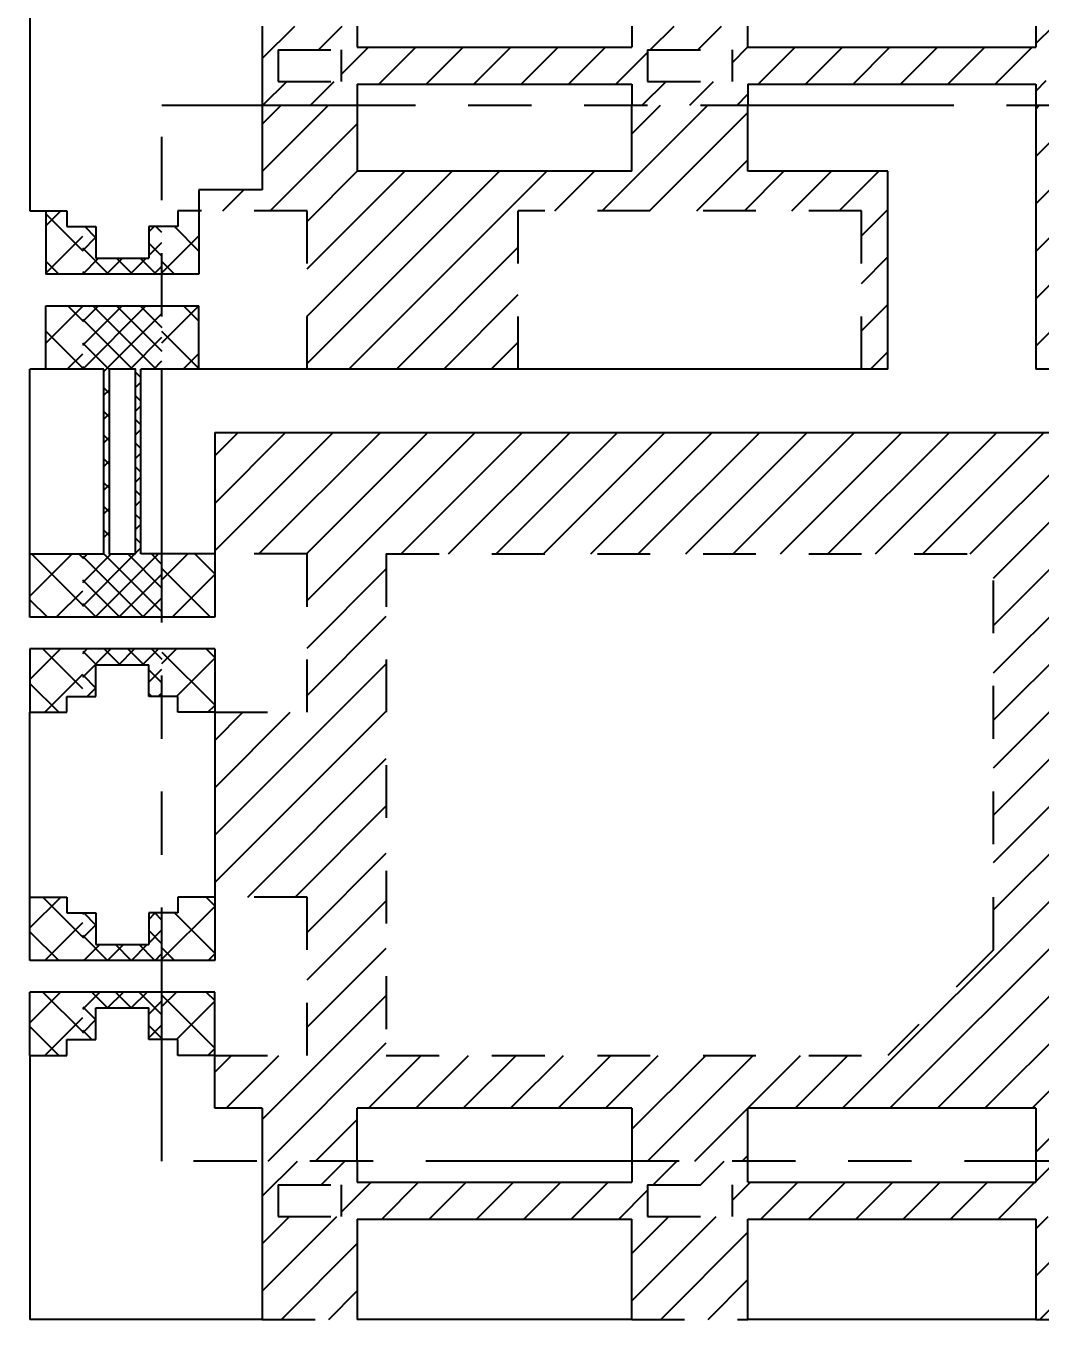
# Model space of a CAD drawing. Extents: x -338 to -53, y 67 to 196.
# Drawn here: x -321.623 to -319.7, y 117.715 to 120.178 of the extents above; entities that cross this region are included whole.
import ezdxf

# ---------------------------------------------------------------- set-up
doc = ezdxf.new("R2010")
doc.units = 0
doc.linetypes.add('ACAD_ISO09W100', pattern=[45, 24, -3, 6, -3, 6, -3])
doc.linetypes.add('HIDDEN', pattern=[0.375, 0.25, -0.125])
for name, color, linetype in [('dimension', 3, 'Continuous'), ('Etched Area', 4, 'Continuous'), ('Hidden', 4, 'HIDDEN'), ('PKG Line', 2, 'ACAD_ISO09W100')]:
    doc.layers.add(name, color=color, linetype=linetype)
doc.styles.add('SIMPLEX', font='SIMPLEX')
doc.dimstyles.new('1', dxfattribs={"dimtxt": 1, "dimasz": 1, "dimexe": 0.3, "dimexo": 0.3, "dimgap": 0.3, "dimtad": 0, "dimdec": 3, "dimzin": 1, "dimdsep": 46, "dimtxsty": 'SIMPLEX', "dimcen": 0, "dimclrd": 256, "dimclre": 256, "dimclrt": 7, "dimadec": 0, "dimazin": 1, "dimtm": 1.25, "dimtfac": 1, "dimtdec": 3, "dimtmove": 0, "dimatfit": 0, "dimfxl": 1, "dimtolj": 1, "dimtzin": 0, "dimlwd": -1, "dimlwe": -1, "dimarcsym": 1})
pattern_1 = [(45, (219.45187, 308.26846), (-0.0449012806, 0.0449012806), [])]
pattern_2 = [(45, (-586.18266, 158.607387), (-0.04490128, 0.04490128), [])]
pattern_3 = [(45, (-588.38266, 158.607387), (-0.04490128, 0.04490128), [])]
pattern_4 = [(135, (-588.38266, 158.607387), (-0.04490128, -0.04490128), [])]
pattern_5 = [(45, (-207.666178, 128.66751), (-0.02245064, 0.02245064), [])]
pattern_6 = [(45, (-588.33266, 158.607387), (-0.04490128, 0.04490128), [])]
pattern_7 = [(135, (-588.33266, 158.607387), (-0.04490128, -0.04490128), [])]
pattern_8 = [(135, (-207.666178, 128.66751), (-0.02245064, -0.02245064), [])]

# ---------------------------------------------------------------- blocks, each defined once
blk = doc.blocks.new('*D25')
at = {"layer": 'Defpoints', "color": 0, "transparency": 16777216}
for p in [(2540.3534, 1935.2739), (2409.9027, 1907.2739), (2416.2869, 1907.2739)]:
    blk.add_point(p, dxfattribs=at)
at = {"layer": 'dimension', "transparency": 16777216}
blk.add_line((2415.9869, 1907.2739), (2409.9027, 1907.2739), dxfattribs=at)
at = {"layer": 'dimension', "color": 7, "transparency": 16777216, "insert": (2407.1265, 1907.2739), "char_height": 1, "attachment_point": 5, "style": 'SIMPLEX'}
blk.add_mtext('\\A1;28.000', dxfattribs=at)
blk = doc.blocks.new('*D26')
at = {"layer": 'Defpoints', "color": 0, "transparency": 16777216}
for p in [(2540.3534, 1935.2739), (2409.9027, 1904.4489), (2420.8223, 1904.4489)]:
    blk.add_point(p, dxfattribs=at)
at = {"layer": 'dimension', "transparency": 16777216}
blk.add_line((2420.5223, 1904.4489), (2409.9027, 1904.4489), dxfattribs=at)
at = {"layer": 'dimension', "color": 7, "transparency": 16777216, "insert": (2407.1265, 1904.4489), "char_height": 1, "attachment_point": 5, "style": 'SIMPLEX'}
blk.add_mtext('\\A1;30.825', dxfattribs=at)
blk = doc.blocks.new('*D27')
at = {"layer": 'Defpoints', "color": 0, "transparency": 16777216}
for p in [(2540.3534, 1935.2739), (2409.9027, 1903.2739), (2416.9041, 1903.2739)]:
    blk.add_point(p, dxfattribs=at)
at = {"layer": 'dimension', "transparency": 16777216}
blk.add_line((2416.6041, 1903.2739), (2409.9027, 1903.2739), dxfattribs=at)
at = {"layer": 'dimension', "color": 7, "transparency": 16777216, "insert": (2407.1265, 1903.2739), "char_height": 1, "attachment_point": 5, "style": 'SIMPLEX'}
blk.add_mtext('\\A1;32.000', dxfattribs=at)
blk = doc.blocks.new('*D28')
at = {"layer": 'Defpoints', "color": 0, "transparency": 16777216}
for p in [(2540.3534, 1935.2739), (2409.9027, 1901.7739), (2425.6548, 1901.7739)]:
    blk.add_point(p, dxfattribs=at)
at = {"layer": 'dimension', "transparency": 16777216}
blk.add_line((2425.3548, 1901.7739), (2409.9027, 1901.7739), dxfattribs=at)
at = {"layer": 'dimension', "color": 7, "transparency": 16777216, "insert": (2407.1265, 1901.7739), "char_height": 1, "attachment_point": 5, "style": 'SIMPLEX'}
blk.add_mtext('\\A1;33.500', dxfattribs=at)
blk = doc.blocks.new('*D29')
at = {"layer": 'Defpoints', "color": 0, "transparency": 16777216}
for p in [(2540.3534, 1935.2739), (2416.1674, 1901.4286), (2409.9027, 1900.5521)]:
    blk.add_point(p, dxfattribs=at)
at = {"layer": 'dimension', "transparency": 16777216}
for p, q in [((2413.9027, 1901.4286), (2411.9027, 1900.5521)), ((2415.8674, 1901.4286), (2413.9027, 1901.4286)), ((2411.9027, 1900.5521), (2409.9027, 1900.5521))]:
    blk.add_line(p, q, dxfattribs=at)
at = {"layer": 'dimension', "color": 7, "transparency": 16777216, "insert": (2407.1265, 1900.5521), "char_height": 1, "attachment_point": 5, "style": 'SIMPLEX'}
blk.add_mtext('\\A1;33.845', dxfattribs=at)
blk = doc.blocks.new('*D30')
at = {"layer": 'Defpoints', "color": 0, "transparency": 16777216}
for p in [(2540.3534, 1935.2739), (2418.3305, 1900.2739), (2409.9027, 1899.3573)]:
    blk.add_point(p, dxfattribs=at)
at = {"layer": 'dimension', "transparency": 16777216}
for p, q in [((2413.9027, 1900.2739), (2411.9027, 1899.3573)), ((2418.0305, 1900.2739), (2413.9027, 1900.2739)), ((2411.9027, 1899.3573), (2409.9027, 1899.3573))]:
    blk.add_line(p, q, dxfattribs=at)
at = {"layer": 'dimension', "color": 7, "transparency": 16777216, "insert": (2407.1265, 1899.3573), "char_height": 1, "attachment_point": 5, "style": 'SIMPLEX'}
blk.add_mtext('\\A1;35.000', dxfattribs=at)
blk = doc.blocks.new('*D57')
at = {"layer": 'Defpoints', "color": 0, "transparency": 16777216}
for p in [(2540.3534, 1935.2739), (2421.0284, 1904.3432), (2421.0399, 1893.0124)]:
    blk.add_point(p, dxfattribs=at)
at = {"layer": 'dimension', "transparency": 16777216}
for p, q in [((2421.0284, 1904.0432), (2421.0284, 1897.0124)), ((2421.0284, 1897.0124), (2421.0399, 1895.0124)), ((2421.0399, 1895.0124), (2421.0399, 1893.0124))]:
    blk.add_line(p, q, dxfattribs=at)
at = {"layer": 'dimension', "color": 7, "transparency": 16777216, "insert": (2421.0399, 1889.9505), "char_height": 1, "attachment_point": 5, "rotation": 90, "style": 'SIMPLEX'}
blk.add_mtext('\\A1;119.325', dxfattribs=at)

msp = doc.modelspace()

# ---------------------------------------------------------------- hatches: boundary and pattern name
at = {"layer": 'Etched Area'}
h = msp.add_hatch(dxfattribs=at)
h.set_pattern_fill('ANSI31', color=256, scale=0.02)
h.set_pattern_definition(pattern_1)
h.paths.add_polyline_path([(-319.5555, 120.1777), (-319.7105, 120.1777), (-319.7105, 120.1377), (-320.2555, 120.1377), (-320.2555, 120.1777), (-320.4755, 120.1777), (-320.4755, 120.1377), (-320.9955, 120.1377), (-320.9955, 120.1777), (-321.1755, 120.1777), (-321.1755, 120.0277), (-320.9955, 120.0277), (-320.9955, 120.0677), (-320.4755, 120.0677), (-320.4755, 120.0277), (-320.2555, 120.0277), (-320.2555, 120.0677), (-319.7105, 120.0677), (-319.7105, 120.0277), (-319.5555, 120.0277)])
h.paths.add_polyline_path([(-320.2855, 120.0727), (-320.4455, 120.0727), (-320.4455, 120.1327), (-320.2855, 120.1327)], flags=16)
h.paths.add_polyline_path([(-319.6905, 120.1327), (-319.5755, 120.1327), (-319.5755, 120.0727), (-319.6905, 120.0727)], flags=16)
h.paths.add_polyline_path([(-321.0255, 120.0727), (-321.1455, 120.0727), (-321.1455, 120.1327), (-321.0255, 120.1327)], flags=16)
h = msp.add_hatch(dxfattribs=at)
h.set_pattern_fill('ANSI31', color=256, scale=0.02)
h.set_pattern_definition(pattern_2)
h.paths.add_polyline_path([(-320.6905, 119.8277), (-320.0405, 119.8277), (-320.0405, 119.5277), (-319.9905, 119.5277), (-319.9905, 119.9027), (-320.2555, 119.9027), (-320.2555, 120.0277), (-320.4755, 120.0277), (-320.4755, 119.9027), (-320.9955, 119.9027), (-320.9955, 120.0277), (-321.1755, 120.0277), (-321.1755, 119.8677), (-321.2955, 119.8677), (-321.2955, 119.8277), (-321.0905, 119.8277), (-321.0905, 119.5277), (-320.6905, 119.5277)])
h = msp.add_hatch(dxfattribs=at)
h.set_pattern_fill('ANSI31', color=4, scale=0.02)
h.set_pattern_definition(pattern_2)
h.paths.add_polyline_path([(-319.5555, 120.0277), (-319.7105, 120.0277), (-319.7105, 119.5277), (-319.6405, 119.5277), (-319.6405, 119.8277), (-319.4355, 119.8277), (-319.4355, 119.8677), (-319.5555, 119.8677)])
h = msp.add_hatch(dxfattribs=at)
h.set_pattern_fill('ANSI31', color=4, scale=0.02)
h.set_pattern_definition([(45, (-588.33266, 159.907387), (-0.04490128, 0.04490128), [])])
h.paths.add_polyline_path([(-321.5855, 119.8277), (-321.5855, 119.7077), (-321.5155, 119.7077), (-321.5155, 119.7977), (-321.5455, 119.7977), (-321.5455, 119.8277)])
h = msp.add_hatch(dxfattribs=at)
h.set_pattern_fill('ANSI31', color=4, scale=0.02, angle=90)
h.set_pattern_definition([(135, (-588.33266, 159.907387), (-0.04490128, -0.04490128), [])])
h.paths.add_polyline_path([(-321.5855, 119.8277), (-321.5855, 119.7077), (-321.5155, 119.7077), (-321.5155, 119.7977), (-321.5455, 119.7977), (-321.5455, 119.8277)])
h = msp.add_hatch(dxfattribs=at)
h.set_pattern_fill('ANSI31', color=4, scale=0.02)
h.set_pattern_definition([(45, (-588.38266, 159.907387), (-0.04490128, 0.04490128), [])])
h.paths.add_polyline_path([(-321.2955, 119.7077), (-321.2955, 119.8277), (-321.3355, 119.8277), (-321.3355, 119.7977), (-321.3655, 119.7977), (-321.3655, 119.7077)])
h = msp.add_hatch(dxfattribs=at)
h.set_pattern_fill('ANSI31', color=4, scale=0.02, angle=90)
h.set_pattern_definition([(135, (-588.38266, 159.907387), (-0.04490128, -0.04490128), [])])
h.paths.add_polyline_path([(-321.2955, 119.7077), (-321.2955, 119.8277), (-321.3355, 119.8277), (-321.3355, 119.7977), (-321.3655, 119.7977), (-321.3655, 119.7077)])
h = msp.add_hatch(dxfattribs=at)
h.set_pattern_fill('ANSI31', color=256, scale=0.01)
h.set_pattern_definition(pattern_5)
h.paths.add_polyline_path([(-321.3655, 119.7977), (-321.3905, 119.7977), (-321.3905, 119.7377), (-321.4905, 119.7377), (-321.4905, 119.7977), (-321.5155, 119.7977), (-321.5155, 119.7077), (-321.3655, 119.7077)])
h = msp.add_hatch(dxfattribs=at)
h.set_pattern_fill('ANSI31', color=256, scale=0.01, angle=90)
h.set_pattern_definition(pattern_8)
h.paths.add_polyline_path([(-321.3655, 119.7977), (-321.3905, 119.7977), (-321.3905, 119.7377), (-321.4905, 119.7377), (-321.4905, 119.7977), (-321.5155, 119.7977), (-321.5155, 119.7077), (-321.3655, 119.7077)])
h = msp.add_hatch(dxfattribs=at)
h.set_pattern_fill('ANSI31', color=4, scale=0.02, angle=90)
h.set_pattern_definition(pattern_7)
h.paths.add_polyline_path([(-321.5155, 119.6477), (-321.5855, 119.6477), (-321.5855, 119.5277), (-321.5155, 119.5277)])
h = msp.add_hatch(dxfattribs=at)
h.set_pattern_fill('ANSI31', color=4, scale=0.02)
h.set_pattern_definition(pattern_6)
h.paths.add_polyline_path([(-321.5155, 119.6477), (-321.5855, 119.6477), (-321.5855, 119.5277), (-321.5155, 119.5277)])
h = msp.add_hatch(dxfattribs=at)
h.set_pattern_fill('ANSI31', color=256, scale=0.01)
h.set_pattern_definition(pattern_5)
h.paths.add_polyline_path([(-321.4655, 119.5277), (-321.4155, 119.5277), (-321.4155, 119.1777), (-321.4655, 119.1777)])
h.paths.add_polyline_path([(-321.3655, 119.6477), (-321.5155, 119.6477), (-321.5155, 119.5277), (-321.4755, 119.5277), (-321.4755, 119.1777), (-321.5155, 119.1777), (-321.5155, 119.0577), (-321.3655, 119.0577), (-321.3655, 119.1777), (-321.4055, 119.1777), (-321.4055, 119.5277), (-321.3655, 119.5277)])
h = msp.add_hatch(dxfattribs=at)
h.set_pattern_fill('ANSI31', color=256, scale=0.01, angle=90)
h.set_pattern_definition(pattern_8)
h.paths.add_polyline_path([(-321.4655, 119.5277), (-321.4155, 119.5277), (-321.4155, 119.1777), (-321.4655, 119.1777)])
h.paths.add_polyline_path([(-321.3655, 119.6477), (-321.5155, 119.6477), (-321.5155, 119.5277), (-321.4755, 119.5277), (-321.4755, 119.1777), (-321.5155, 119.1777), (-321.5155, 119.0577), (-321.3655, 119.0577), (-321.3655, 119.1777), (-321.4055, 119.1777), (-321.4055, 119.5277), (-321.3655, 119.5277)])
h = msp.add_hatch(dxfattribs=at)
h.set_pattern_fill('ANSI31', color=4, scale=0.02, angle=90)
h.set_pattern_definition(pattern_4)
h.paths.add_polyline_path([(-321.2955, 119.6477), (-321.3655, 119.6477), (-321.3655, 119.5277), (-321.2955, 119.5277)])
h = msp.add_hatch(dxfattribs=at)
h.set_pattern_fill('ANSI31', color=4, scale=0.02)
h.set_pattern_definition(pattern_3)
h.paths.add_polyline_path([(-321.2955, 119.6477), (-321.3655, 119.6477), (-321.3655, 119.5277), (-321.2955, 119.5277)])
h = msp.add_hatch(dxfattribs=at)
h.set_pattern_fill('ANSI31', color=256, scale=0.02)
h.set_pattern_definition(pattern_2)
h.paths.add_polyline_path([(-319.4655, 119.4077), (-321.2655, 119.4077), (-321.2655, 119.1777), (-321.0905, 119.1777), (-321.0905, 118.8777), (-321.2655, 118.8777), (-321.2655, 118.5277), (-321.0905, 118.5277), (-321.0905, 118.2277), (-321.2655, 118.2277), (-321.2655, 118.1277), (-321.1755, 118.1277), (-321.1755, 118.0277), (-320.9955, 118.0277), (-320.9955, 118.1277), (-320.4755, 118.1277), (-320.4755, 118.0277), (-320.2555, 118.0277), (-320.2555, 118.1277), (-319.7105, 118.1277), (-319.7105, 118.0277), (-319.5555, 118.0277), (-319.5555, 118.1277), (-319.4655, 118.1277), (-319.4655, 118.2277), (-319.6405, 118.2277), (-319.6405, 118.5277), (-319.4655, 118.5277), (-319.4655, 118.8777), (-319.6405, 118.8777), (-319.6405, 119.1777), (-319.4655, 119.1777)])
h.paths.add_polyline_path([(-320.9405, 119.1777), (-319.7905, 119.1777), (-319.7905, 118.4277), (-319.9905, 118.2277), (-320.9405, 118.2277)], flags=16)
h = msp.add_hatch(dxfattribs=at)
h.set_pattern_fill('ANSI31', color=4, scale=0.02, angle=90)
h.set_pattern_definition(pattern_7)
h.paths.add_polyline_path([(-321.5155, 119.1777), (-321.6155, 119.1777), (-321.6155, 119.0577), (-321.5155, 119.0577)])
h = msp.add_hatch(dxfattribs=at)
h.set_pattern_fill('ANSI31', color=4, scale=0.02)
h.set_pattern_definition(pattern_6)
h.paths.add_polyline_path([(-321.5155, 119.1777), (-321.6155, 119.1777), (-321.6155, 119.0577), (-321.5155, 119.0577)])
h = msp.add_hatch(dxfattribs=at)
h.set_pattern_fill('ANSI31', color=4, scale=0.02, angle=90)
h.set_pattern_definition(pattern_4)
h.paths.add_polyline_path([(-321.2655, 119.1777), (-321.3655, 119.1777), (-321.3655, 119.0577), (-321.2655, 119.0577)])
h = msp.add_hatch(dxfattribs=at)
h.set_pattern_fill('ANSI31', color=4, scale=0.02)
h.set_pattern_definition(pattern_3)
h.paths.add_polyline_path([(-321.2655, 119.1777), (-321.3655, 119.1777), (-321.3655, 119.0577), (-321.2655, 119.0577)])
h = msp.add_hatch(dxfattribs=at)
h.set_pattern_fill('ANSI31', color=4, scale=0.02)
h.set_pattern_definition([(45, (-588.33266, 159.257387), (-0.04490128, 0.04490128), [])])
h.paths.add_polyline_path([(-321.5155, 118.9077), (-321.5455, 118.9077), (-321.5455, 118.8777), (-321.6155, 118.8777), (-321.6155, 118.9977), (-321.5155, 118.9977)])
h = msp.add_hatch(dxfattribs=at)
h.set_pattern_fill('ANSI31', color=4, scale=0.02, angle=90)
h.set_pattern_definition([(135, (-588.33266, 159.257387), (-0.04490128, -0.04490128), [])])
h.paths.add_polyline_path([(-321.5155, 118.9077), (-321.5455, 118.9077), (-321.5455, 118.8777), (-321.6155, 118.8777), (-321.6155, 118.9977), (-321.5155, 118.9977)])
h = msp.add_hatch(dxfattribs=at)
h.set_pattern_fill('ANSI31', color=256, scale=0.01)
h.set_pattern_definition(pattern_5)
h.paths.add_polyline_path([(-321.3655, 118.9977), (-321.5155, 118.9977), (-321.5155, 118.9077), (-321.4905, 118.9077), (-321.4905, 118.9677), (-321.3905, 118.9677), (-321.3905, 118.9077), (-321.3655, 118.9077)])
h = msp.add_hatch(dxfattribs=at)
h.set_pattern_fill('ANSI31', color=256, scale=0.01, angle=90)
h.set_pattern_definition(pattern_8)
h.paths.add_polyline_path([(-321.3655, 118.9977), (-321.5155, 118.9977), (-321.5155, 118.9077), (-321.4905, 118.9077), (-321.4905, 118.9677), (-321.3905, 118.9677), (-321.3905, 118.9077), (-321.3655, 118.9077)])
h = msp.add_hatch(dxfattribs=at)
h.set_pattern_fill('ANSI31', color=4, scale=0.02)
h.set_pattern_definition([(45, (-588.38266, 159.257387), (-0.04490128, 0.04490128), [])])
h.paths.add_polyline_path([(-321.2655, 118.8777), (-321.3355, 118.8777), (-321.3355, 118.9077), (-321.3655, 118.9077), (-321.3655, 118.9977), (-321.2655, 118.9977)])
h = msp.add_hatch(dxfattribs=at)
h.set_pattern_fill('ANSI31', color=4, scale=0.02, angle=90)
h.set_pattern_definition([(135, (-588.38266, 159.257387), (-0.04490128, -0.04490128), [])])
h.paths.add_polyline_path([(-321.2655, 118.8777), (-321.3355, 118.8777), (-321.3355, 118.9077), (-321.3655, 118.9077), (-321.3655, 118.9977), (-321.2655, 118.9977)])
h = msp.add_hatch(dxfattribs=at)
h.set_pattern_fill('ANSI31', color=4, scale=0.02)
h.set_pattern_definition(pattern_6)
h.paths.add_polyline_path([(-321.5155, 118.4977), (-321.5455, 118.4977), (-321.5455, 118.5277), (-321.6155, 118.5277), (-321.6155, 118.4077), (-321.5155, 118.4077)])
h = msp.add_hatch(dxfattribs=at)
h.set_pattern_fill('ANSI31', color=4, scale=0.02, angle=90)
h.set_pattern_definition(pattern_7)
h.paths.add_polyline_path([(-321.5155, 118.4977), (-321.5455, 118.4977), (-321.5455, 118.5277), (-321.6155, 118.5277), (-321.6155, 118.4077), (-321.5155, 118.4077)])
h = msp.add_hatch(dxfattribs=at)
h.set_pattern_fill('ANSI31', color=4, scale=0.02)
h.set_pattern_definition(pattern_3)
h.paths.add_polyline_path([(-321.2655, 118.5277), (-321.3355, 118.5277), (-321.3355, 118.4977), (-321.3655, 118.4977), (-321.3655, 118.4077), (-321.2655, 118.4077)])
h = msp.add_hatch(dxfattribs=at)
h.set_pattern_fill('ANSI31', color=4, scale=0.02, angle=90)
h.set_pattern_definition(pattern_4)
h.paths.add_polyline_path([(-321.2655, 118.5277), (-321.3355, 118.5277), (-321.3355, 118.4977), (-321.3655, 118.4977), (-321.3655, 118.4077), (-321.2655, 118.4077)])
h = msp.add_hatch(dxfattribs=at)
h.set_pattern_fill('ANSI31', color=256, scale=0.01)
h.set_pattern_definition(pattern_5)
h.paths.add_polyline_path([(-321.3655, 118.4977), (-321.3905, 118.4977), (-321.3905, 118.4377), (-321.4905, 118.4377), (-321.4905, 118.4977), (-321.5155, 118.4977), (-321.5155, 118.4077), (-321.3655, 118.4077)])
h = msp.add_hatch(dxfattribs=at)
h.set_pattern_fill('ANSI31', color=256, scale=0.01, angle=90)
h.set_pattern_definition(pattern_8)
h.paths.add_polyline_path([(-321.3655, 118.4977), (-321.3905, 118.4977), (-321.3905, 118.4377), (-321.4905, 118.4377), (-321.4905, 118.4977), (-321.5155, 118.4977), (-321.5155, 118.4077), (-321.3655, 118.4077)])
h = msp.add_hatch(dxfattribs=at)
h.set_pattern_fill('ANSI31', color=4, scale=0.02)
h.set_pattern_definition(pattern_6)
h.paths.add_polyline_path([(-321.5155, 118.2577), (-321.5455, 118.2577), (-321.5455, 118.2277), (-321.6155, 118.2277), (-321.6155, 118.3477), (-321.5155, 118.3477)])
h = msp.add_hatch(dxfattribs=at)
h.set_pattern_fill('ANSI31', color=4, scale=0.02, angle=90)
h.set_pattern_definition(pattern_7)
h.paths.add_polyline_path([(-321.5155, 118.2577), (-321.5455, 118.2577), (-321.5455, 118.2277), (-321.6155, 118.2277), (-321.6155, 118.3477), (-321.5155, 118.3477)])
h = msp.add_hatch(dxfattribs=at)
h.set_pattern_fill('ANSI31', color=256, scale=0.01)
h.set_pattern_definition(pattern_5)
h.paths.add_polyline_path([(-321.3655, 118.3477), (-321.5155, 118.3477), (-321.5155, 118.2577), (-321.4905, 118.2577), (-321.4905, 118.3177), (-321.3905, 118.3177), (-321.3905, 118.2577), (-321.3655, 118.2577)])
h = msp.add_hatch(dxfattribs=at)
h.set_pattern_fill('ANSI31', color=256, scale=0.01, angle=90)
h.set_pattern_definition(pattern_8)
h.paths.add_polyline_path([(-321.3655, 118.3477), (-321.5155, 118.3477), (-321.5155, 118.2577), (-321.4905, 118.2577), (-321.4905, 118.3177), (-321.3905, 118.3177), (-321.3905, 118.2577), (-321.3655, 118.2577)])
h = msp.add_hatch(dxfattribs=at)
h.set_pattern_fill('ANSI31', color=4, scale=0.02)
h.set_pattern_definition(pattern_3)
h.paths.add_polyline_path([(-321.2655, 118.2277), (-321.3355, 118.2277), (-321.3355, 118.2577), (-321.3655, 118.2577), (-321.3655, 118.3477), (-321.2655, 118.3477)])
h = msp.add_hatch(dxfattribs=at)
h.set_pattern_fill('ANSI31', color=4, scale=0.02, angle=90)
h.set_pattern_definition(pattern_4)
h.paths.add_polyline_path([(-321.2655, 118.2277), (-321.3355, 118.2277), (-321.3355, 118.2577), (-321.3655, 118.2577), (-321.3655, 118.3477), (-321.2655, 118.3477)])
h = msp.add_hatch(dxfattribs=at)
h.set_pattern_fill('ANSI31', color=256, scale=0.02)
h.set_pattern_definition(pattern_1)
h.paths.add_polyline_path([(-320.9955, 117.9177), (-320.4755, 117.9177), (-320.4755, 117.7277), (-320.2555, 117.7277), (-320.2555, 117.9177), (-319.7105, 117.9177), (-319.7105, 117.7277), (-319.5555, 117.7277), (-319.5555, 117.9177), (-319.5555, 118.0277), (-319.7105, 118.0277), (-319.7105, 117.9877), (-320.2555, 117.9877), (-320.2555, 118.0277), (-320.4755, 118.0277), (-320.4755, 117.9877), (-320.9955, 117.9877), (-320.9955, 118.0277), (-321.1755, 118.0277), (-321.1755, 117.7277), (-320.9955, 117.7277)])
h.paths.add_polyline_path([(-321.1455, 117.9227), (-321.1455, 117.9827), (-321.0255, 117.9827), (-321.0255, 117.9227)], flags=16)
h.paths.add_polyline_path([(-320.4455, 117.9227), (-320.4455, 117.9827), (-320.2855, 117.9827), (-320.2855, 117.9227)], flags=16)
h.paths.add_polyline_path([(-319.6905, 117.9227), (-319.6905, 117.9827), (-319.5755, 117.9827), (-319.5755, 117.9227)], flags=16)

# ---------------------------------------------------------------- linework, layer by layer
for p, q in [((-321.6155, 120.3777), (-321.6155, 119.8277)), ((-321.1755, 120.1777), (-321.1755, 120.0277)), ((-320.9955, 120.1777), (-320.9955, 120.1377)), ((-320.4755, 120.1777), (-320.4755, 120.1377)), ((-320.2555, 120.1377), (-320.2555, 120.1777)), ((-319.7105, 120.1777), (-319.7105, 120.1377)), ((-320.9955, 120.1377), (-320.4755, 120.1377)), ((-320.2555, 120.1377), (-319.7105, 120.1377)), ((-320.9955, 120.0677), (-320.4755, 120.0677)), ((-320.9955, 120.0677), (-320.9955, 120.0277)), ((-320.4755, 120.0677), (-320.4755, 120.0277)), ((-320.2555, 120.0677), (-319.7105, 120.0677)), ((-320.2555, 120.0677), (-320.2555, 120.0277)), ((-319.7105, 120.0677), (-319.7105, 120.0277)), ((-321.1755, 120.0277), (-321.1755, 119.8677)), ((-320.9955, 120.0277), (-320.9955, 119.9027)), ((-320.4755, 119.9027), (-320.4755, 120.0277)), ((-320.2555, 119.9027), (-320.2555, 120.0277)), ((-319.7105, 120.0277), (-319.7105, 119.5277)), ((-320.4755, 119.9027), (-320.9955, 119.9027)), ((-319.9905, 119.9027), (-320.2555, 119.9027)), ((-319.9905, 119.5277), (-319.9905, 119.9027)), ((-321.2955, 119.8677), (-321.2955, 119.7077)), ((-321.1755, 119.8677), (-321.2955, 119.8677)), ((-321.6155, 119.8277), (-321.5855, 119.8277)), ((-321.5855, 119.8277), (-321.5855, 119.7077)), ((-321.5855, 119.8277), (-321.5455, 119.8277)), ((-321.5455, 119.8277), (-321.5455, 119.7977)), ((-321.2955, 119.8277), (-321.3355, 119.8277)), ((-321.3355, 119.8277), (-321.3355, 119.7977)), ((-321.5455, 119.7977), (-321.5155, 119.7977)), ((-321.5155, 119.7977), (-321.4905, 119.7977)), ((-321.4905, 119.7977), (-321.4905, 119.7377)), ((-321.3655, 119.7977), (-321.3905, 119.7977)), ((-321.3905, 119.7977), (-321.3905, 119.7377)), ((-321.3355, 119.7977), (-321.3655, 119.7977)), ((-321.4905, 119.7377), (-321.3905, 119.7377)), ((-321.5155, 119.7077), (-321.5855, 119.7077)), ((-321.3655, 119.7077), (-321.5155, 119.7077)), ((-321.2955, 119.7077), (-321.3655, 119.7077)), ((-321.5855, 119.6477), (-321.5155, 119.6477)), ((-321.5855, 119.5277), (-321.5855, 119.6477)), ((-321.5155, 119.6477), (-321.3655, 119.6477)), ((-321.3655, 119.6477), (-321.2955, 119.6477)), ((-321.2955, 119.5277), (-321.2955, 119.6477)), ((-321.6155, 119.1777), (-321.6155, 119.5277)), ((-321.4755, 119.5277), (-321.6155, 119.5277)), ((-321.4755, 119.1777), (-321.4755, 119.5277)), ((-321.3655, 119.5277), (-321.4055, 119.5277)), ((-321.4055, 119.1777), (-321.4055, 119.5277)), ((-319.9905, 119.5277), (-321.3655, 119.5277)), ((-319.3655, 119.5277), (-319.7105, 119.5277)), ((-321.2655, 119.4077), (-319.4655, 119.4077)), ((-321.2655, 119.4077), (-321.2655, 119.0577)), ((-321.6155, 119.1777), (-321.5155, 119.1777)), ((-321.6155, 119.0577), (-321.6155, 119.1777)), ((-321.5155, 119.1777), (-321.4755, 119.1777)), ((-321.3655, 119.1777), (-321.4055, 119.1777)), ((-321.2655, 119.1777), (-321.3655, 119.1777)), ((-321.5155, 119.0577), (-321.6155, 119.0577)), ((-321.3655, 119.0577), (-321.5155, 119.0577)), ((-321.2655, 119.0577), (-321.3655, 119.0577)), ((-321.5155, 118.9977), (-321.6155, 118.9977)), ((-321.6155, 118.9977), (-321.6155, 118.8777)), ((-321.3655, 118.9977), (-321.5155, 118.9977)), ((-321.2655, 118.9977), (-321.3655, 118.9977)), ((-321.2655, 118.9977), (-321.2655, 118.4077)), ((-321.4905, 118.9677), (-321.3905, 118.9677)), ((-321.4905, 118.9077), (-321.4905, 118.9677)), ((-321.3905, 118.9077), (-321.3905, 118.9677)), ((-321.5455, 118.8777), (-321.5455, 118.9077)), ((-321.5455, 118.9077), (-321.5155, 118.9077)), ((-321.5155, 118.9077), (-321.4905, 118.9077)), ((-321.3655, 118.9077), (-321.3905, 118.9077)), ((-321.3355, 118.9077), (-321.3655, 118.9077)), ((-321.3355, 118.8777), (-321.3355, 118.9077)), ((-321.6155, 118.5277), (-321.6155, 118.8777)), ((-321.6155, 118.8777), (-321.5455, 118.8777)), ((-321.2655, 118.8777), (-321.3355, 118.8777)), ((-321.6155, 118.5277), (-321.5455, 118.5277)), ((-321.6155, 118.4077), (-321.6155, 118.5277)), ((-321.5455, 118.5277), (-321.5455, 118.4977)), ((-321.2655, 118.5277), (-321.3355, 118.5277)), ((-321.3355, 118.5277), (-321.3355, 118.4977)), ((-321.5455, 118.4977), (-321.5155, 118.4977)), ((-321.5155, 118.4977), (-321.4905, 118.4977)), ((-321.4905, 118.4977), (-321.4905, 118.4377)), ((-321.3655, 118.4977), (-321.3905, 118.4977)), ((-321.3905, 118.4977), (-321.3905, 118.4377)), ((-321.3355, 118.4977), (-321.3655, 118.4977)), ((-321.4905, 118.4377), (-321.3905, 118.4377)), ((-321.5155, 118.4077), (-321.6155, 118.4077)), ((-321.3655, 118.4077), (-321.5155, 118.4077)), ((-321.2655, 118.4077), (-321.3655, 118.4077)), ((-321.6155, 118.2277), (-321.6155, 118.3477)), ((-321.5155, 118.3477), (-321.6155, 118.3477)), ((-321.3655, 118.3477), (-321.5155, 118.3477)), ((-321.2655, 118.3477), (-321.3655, 118.3477)), ((-321.2655, 118.1277), (-321.2655, 118.3477)), ((-321.4905, 118.3177), (-321.3905, 118.3177)), ((-321.4905, 118.2577), (-321.4905, 118.3177)), ((-321.3905, 118.2577), (-321.3905, 118.3177)), ((-321.5455, 118.2277), (-321.5455, 118.2577)), ((-321.5455, 118.2577), (-321.5155, 118.2577)), ((-321.5155, 118.2577), (-321.4905, 118.2577)), ((-321.3655, 118.2577), (-321.3905, 118.2577)), ((-321.3355, 118.2577), (-321.3655, 118.2577)), ((-321.3355, 118.2277), (-321.3355, 118.2577)), ((-321.6155, 118.2277), (-321.6155, 117.7277)), ((-321.6155, 118.2277), (-321.5455, 118.2277)), ((-321.2655, 118.2277), (-321.3355, 118.2277)), ((-321.1755, 118.1277), (-321.2655, 118.1277)), ((-321.1755, 118.1277), (-321.1755, 118.0277)), ((-320.4755, 118.1277), (-320.9955, 118.1277)), ((-320.9955, 118.0277), (-320.9955, 118.1277)), ((-320.4755, 118.1277), (-320.4755, 118.0277)), ((-319.7105, 118.1277), (-320.2555, 118.1277)), ((-320.2555, 118.0277), (-320.2555, 118.1277)), ((-319.7105, 118.1277), (-319.7105, 118.0277)), ((-321.1755, 118.0277), (-321.1755, 117.7277)), ((-320.9955, 118.0277), (-320.9955, 117.9877)), ((-320.4755, 118.0277), (-320.4755, 117.9877)), ((-320.2555, 117.9877), (-320.2555, 118.0277)), ((-319.7105, 118.0277), (-319.7105, 117.9877)), ((-320.9955, 117.9877), (-320.4755, 117.9877)), ((-320.2555, 117.9877), (-319.7105, 117.9877)), ((-320.9955, 117.9177), (-320.4755, 117.9177)), ((-320.9955, 117.9177), (-320.9955, 117.7277)), ((-320.4755, 117.7277), (-320.4755, 117.9177)), ((-320.2555, 117.9177), (-319.7105, 117.9177)), ((-320.2555, 117.7277), (-320.2555, 117.9177)), ((-319.7105, 117.9177), (-319.7105, 117.7277)), ((-321.1755, 117.7277), (-321.6155, 117.7277)), ((-320.4755, 117.7277), (-320.9955, 117.7277)), ((-319.7105, 117.7277), (-320.2555, 117.7277))]:
    msp.add_line(p, q)
msp.add_lwpolyline([(-321.4155, 119.1777), (-321.4155, 119.5277), (-321.4655, 119.5277), (-321.4655, 119.1777)], close=True)
at = {"layer": 'dimension', "ltscale": 10}
msp.add_circle((-324.4342, 115.3313), 2.9248, dxfattribs=at)
at = {"layer": 'Hidden', "ltscale": 0.3}
for p, q in [((-321.1455, 120.1327), (-321.1455, 120.0727)), ((-321.1455, 120.1327), (-321.0255, 120.1327)), ((-321.0255, 120.0727), (-321.0255, 120.1327)), ((-320.4455, 120.1327), (-320.2855, 120.1327)), ((-320.4455, 120.1327), (-320.4455, 120.0727)), ((-320.2855, 120.1327), (-320.2855, 120.0727)), ((-321.1455, 120.0727), (-321.0255, 120.0727)), ((-320.4455, 120.0727), (-320.2855, 120.0727)), ((-321.0905, 119.8277), (-321.2955, 119.8277)), ((-321.0905, 119.5277), (-321.0905, 119.8277)), ((-320.0405, 119.8277), (-320.6905, 119.8277)), ((-320.6905, 119.5277), (-320.6905, 119.8277)), ((-320.0405, 119.5277), (-320.0405, 119.8277)), ((-321.0905, 119.1777), (-321.2655, 119.1777)), ((-321.0905, 118.8777), (-321.0905, 119.1777)), ((-320.9405, 119.1777), (-319.7905, 119.1777)), ((-320.9405, 119.1777), (-320.9405, 118.2277)), ((-319.7905, 118.4277), (-319.7905, 119.1777)), ((-321.2655, 118.8777), (-321.0905, 118.8777)), ((-321.0905, 118.5277), (-321.2655, 118.5277)), ((-321.0905, 118.2277), (-321.0905, 118.5277)), ((-319.7905, 118.4277), (-319.9905, 118.2277)), ((-321.2655, 118.2277), (-321.0905, 118.2277)), ((-320.9405, 118.2277), (-319.9905, 118.2277)), ((-321.1455, 117.9827), (-321.1455, 117.9227)), ((-321.1455, 117.9827), (-321.0255, 117.9827)), ((-321.0255, 117.9227), (-321.0255, 117.9827)), ((-320.4455, 117.9827), (-320.2855, 117.9827)), ((-320.4455, 117.9827), (-320.4455, 117.9227)), ((-320.2855, 117.9827), (-320.2855, 117.9227)), ((-321.1455, 117.9227), (-321.0255, 117.9227)), ((-320.4455, 117.9227), (-320.2855, 117.9227)), ((-321.1755, 117.7277), (-320.9955, 117.7277)), ((-320.4755, 117.7277), (-320.2555, 117.7277)), ((-319.7105, 117.7277), (-319.5555, 117.7277))]:
    msp.add_line(p, q, dxfattribs=at)
at = {"layer": 'PKG Line', "ltscale": 0.02}
msp.add_lwpolyline([(-321.3655, 120.0277), (-319.3655, 120.0277), (-319.3655, 118.0277), (-321.3655, 118.0277)], close=True, dxfattribs=at)

# ---------------------------------------------------------------- dimensions: what is measured, and where the dimension line sits
at = {"layer": 'dimension'}
for feature_location, offset, dtype, picture, middle in [((-326.182, 120.0527), (-6.3842, 0), 0, '*D25', (-335.3424, 120.0527)), ((-321.6466, 117.2277), (-10.9196, 0), 0, '*D26', (-335.3424, 117.2277)), ((-325.5648, 116.0527), (-7.0014, 0), 0, '*D27', (-335.3424, 116.0527)), ((-316.8141, 114.5527), (-15.7521, 0), 0, '*D28', (-335.3424, 114.5527)), ((-326.3015, 114.2074), (-6.2647, -0.8765), 0, '*D29', (-335.3424, 113.3309)), ((-324.1384, 113.0527), (-8.4278, -0.9166), 0, '*D30', (-335.3424, 112.1361)), ((-321.4405, 117.122), (0.0115, -11.3308), 1, '*D57', (-321.429, 102.7293))]:
    dim = msp.add_ordinate_dim(feature_location=feature_location, offset=offset, dtype=dtype, origin=(-202.1155, 148.0527), dimstyle='1', dxfattribs=at)
    dim.commit()
    dim.dimension.update_dxf_attribs({"geometry": picture, "text_midpoint": middle, "insert": (-2742.4689, -1787.2212)})

doc.saveas('drawing.dxf')
